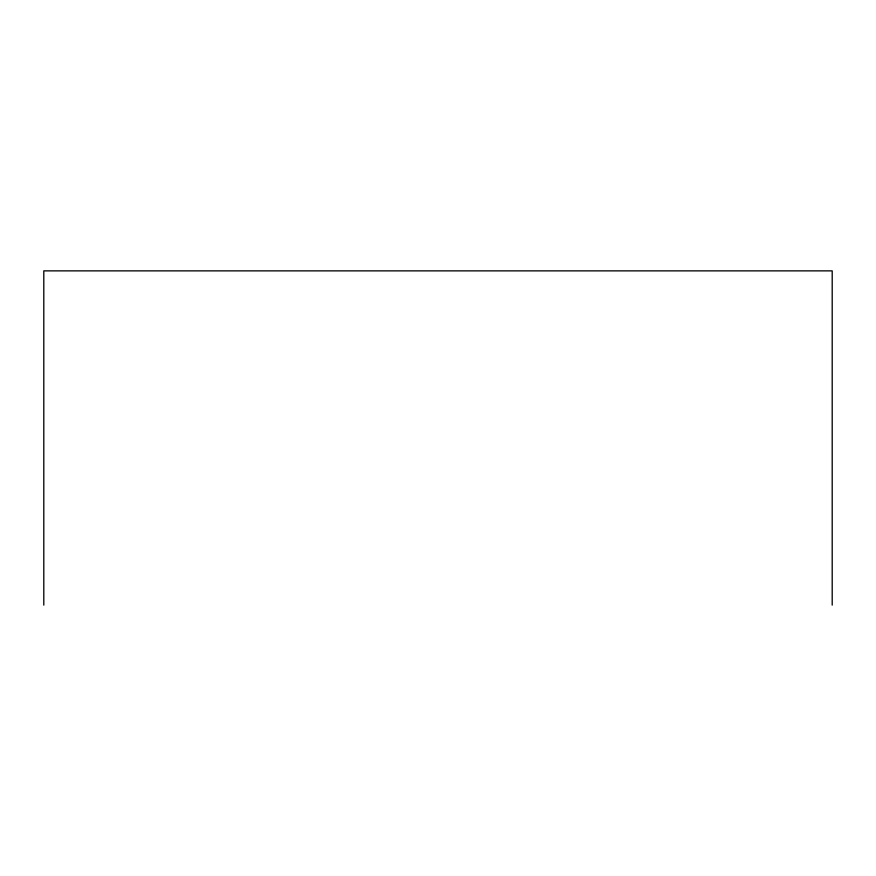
<?xml version="1.0" encoding="UTF-8"?>
<svg xmlns="http://www.w3.org/2000/svg" width="876" height="876" viewBox="0 0 876 876"><rect width="100%" height="100%" fill="white"/><g stroke="black" fill="none" stroke-linecap="round" stroke-linejoin="round"><path stroke-width="1.31" d="M832.2 605.13L832.2 270.87L43.8 270.87L43.8 605.13"/></g></svg>
